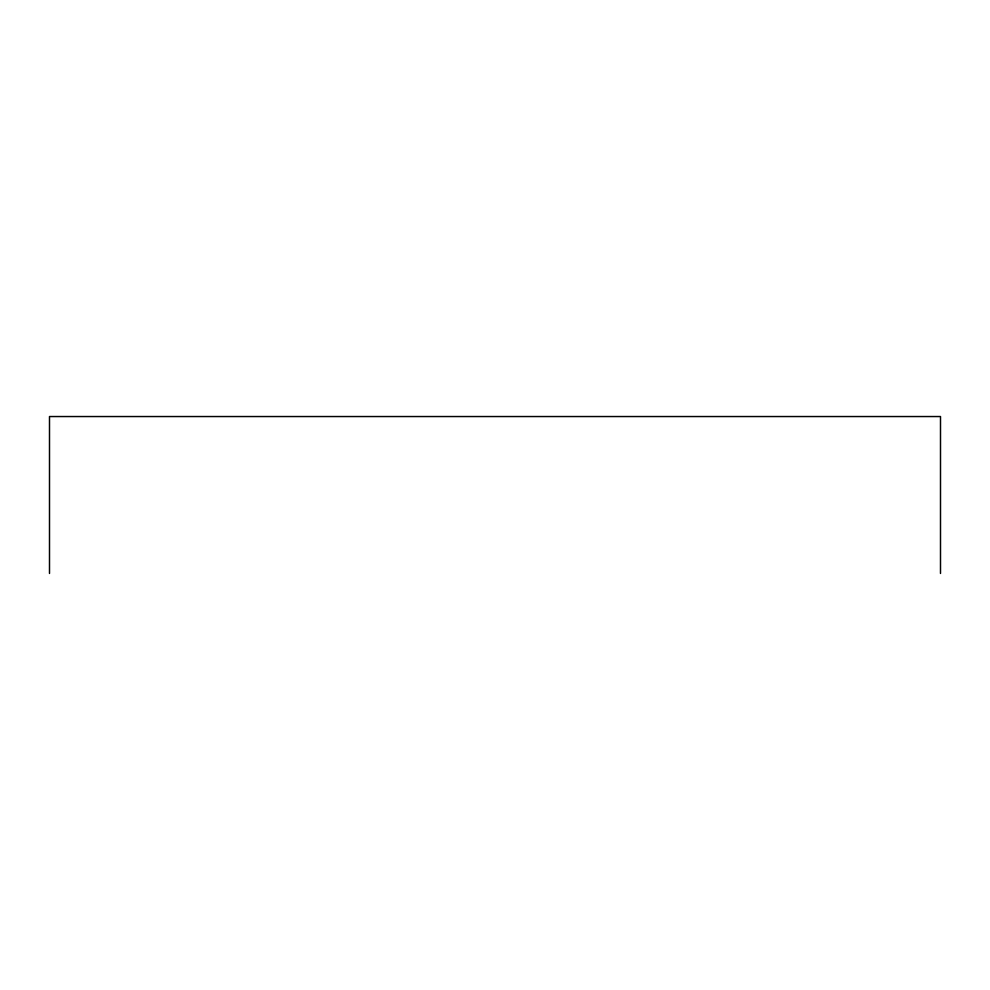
<?xml version="1.0" encoding="UTF-8"?>
<svg xmlns="http://www.w3.org/2000/svg" width="990" height="990" viewBox="0 0 990 990"><rect width="100%" height="100%" fill="white"/><g stroke="black" fill="none" stroke-linecap="round" stroke-linejoin="round"><path stroke-width="1.49" d="M940.5 573.457L940.5 416.543L49.5 416.543L49.5 573.457"/></g></svg>
